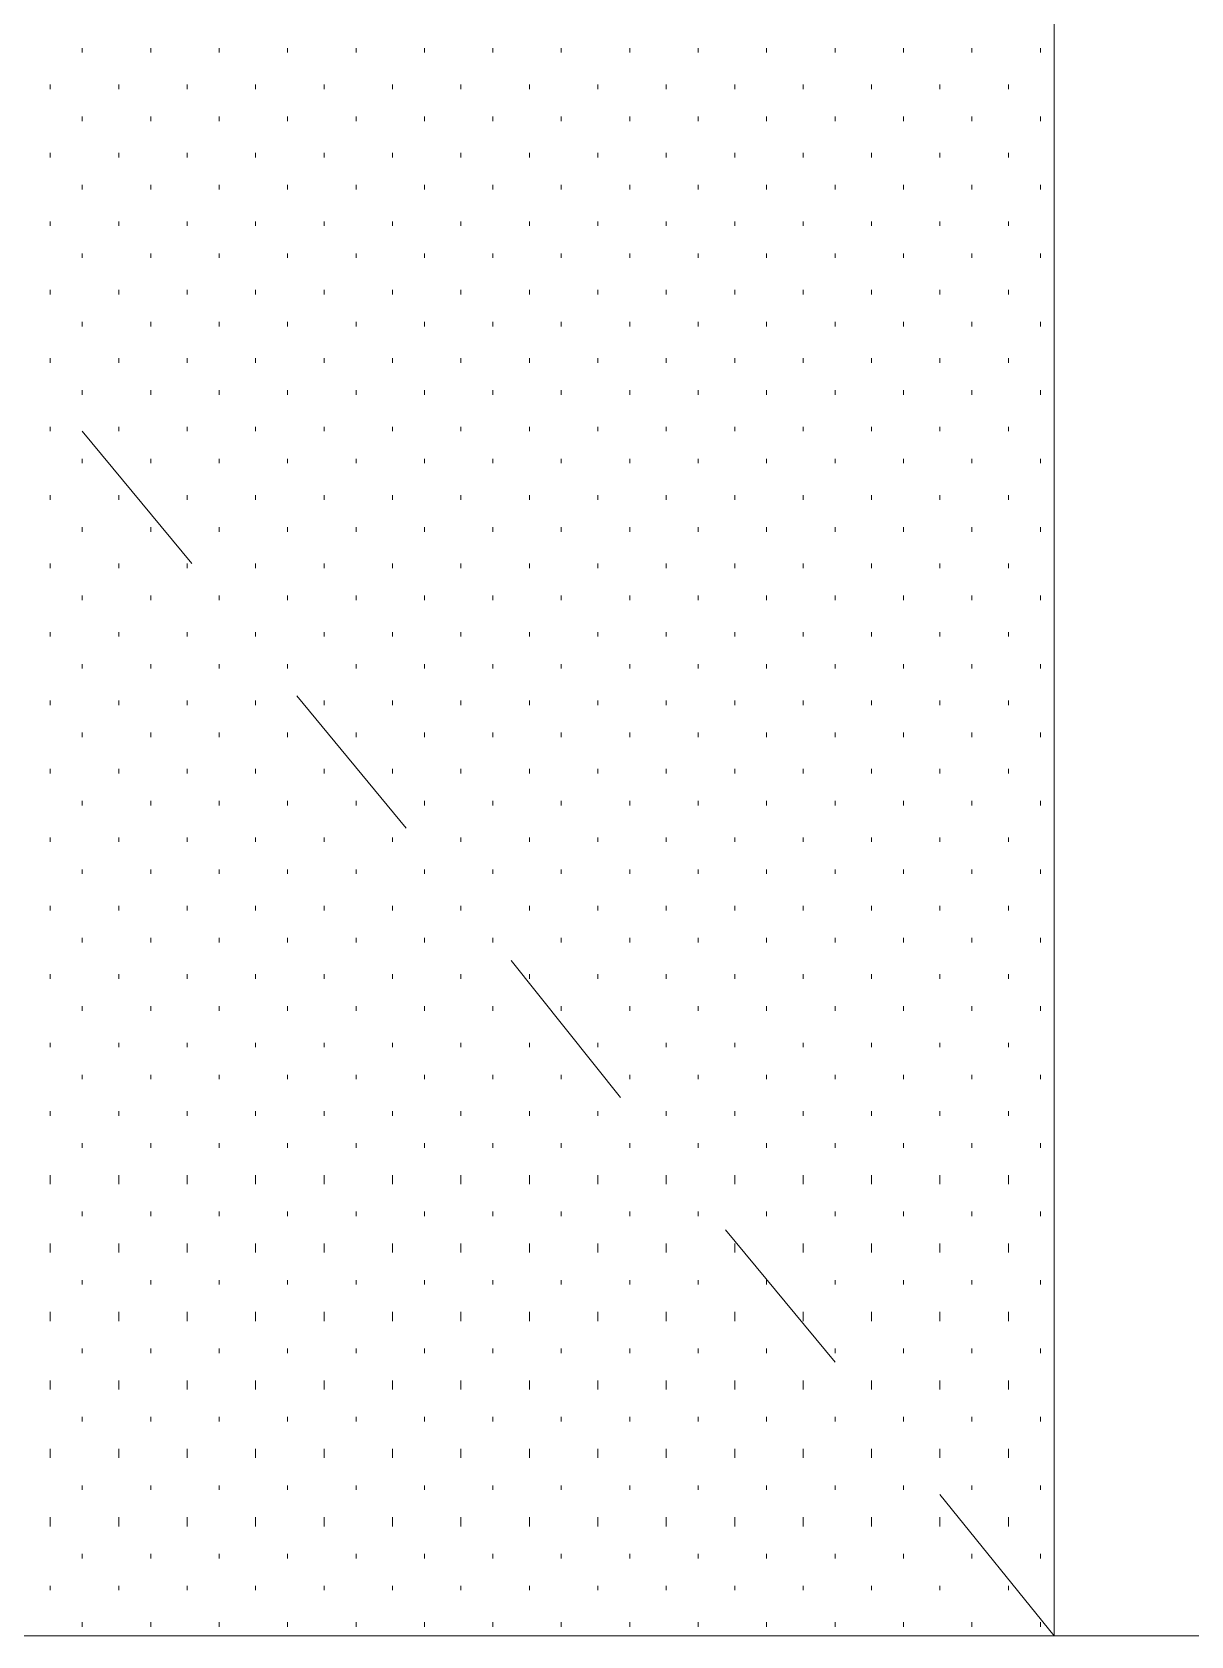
# Model space of a CAD drawing. Header units: inches. Extents: x -6061 to 13621, y -296 to 7483.
# Drawn here: x -5886.1 to -5865.76, y -184.56 to -156.41 of the extents above; entities that cross this region are included whole.
import ezdxf

# ---------------------------------------------------------------- set-up
doc = ezdxf.new("R2010")
doc.units = ezdxf.units.IN
doc.header["$MEASUREMENT"] = 0
doc.layers.get('0').update_dxf_attribs({"linetype": 'CONTINUOUS'})

msp = doc.modelspace()

# ---------------------------------------------------------------- linework, layer by layer
at = {"color": 7, "linetype": 'Continuous', "lineweight": 9, "true_color": 0x000007}
for p, q in [((-5868.16067, -92.53575), (-5868.16067, -184.55973)), ((-5868.16067, -95.01855), (-5868.16067, -184.55973)), ((-5883.29777, -165.73846), (-5885.21995, -163.41584)), ((-5879.53352, -170.38371), (-5881.45569, -168.06109)), ((-5875.76927, -175.10905), (-5877.69144, -172.70634)), ((-5872.00501, -179.7543), (-5873.92719, -177.43167)), ((-5868.16067, -184.55973), (-5870.16293, -182.07692)), ((-5904.1213, -184.55973), (-5868.16067, -184.55973)), ((-5868.16067, -184.55973), (-5904.1213, -184.55973)), ((-5865.59777, -184.55973), (-5868.16067, -184.55973)), ((-5868.16067, -184.55973), (-5865.59777, -184.55973))]:
    msp.add_line(p, q, dxfattribs=at)
at = {"color": 7, "linetype": 'Continuous', "lineweight": 9, "true_color": 0xffffff}
for p, q in [((-5885.21995, -156.76833), (-5885.21995, -156.68824)), ((-5884.01859, -156.76833), (-5884.01859, -156.68824)), ((-5882.81723, -156.76833), (-5882.81723, -156.68824)), ((-5881.61587, -156.76833), (-5881.61587, -156.68824)), ((-5880.41452, -156.76833), (-5880.41452, -156.68824)), ((-5879.21316, -156.76833), (-5879.21316, -156.68824)), ((-5878.0118, -156.76833), (-5878.0118, -156.68824)), ((-5876.81044, -156.76833), (-5876.81044, -156.68824)), ((-5875.60909, -156.76833), (-5875.60909, -156.68824)), ((-5874.40773, -156.76833), (-5874.40773, -156.68824)), ((-5873.20637, -156.76833), (-5873.20637, -156.68824)), ((-5872.00501, -156.76833), (-5872.00501, -156.68824)), ((-5870.80366, -156.76833), (-5870.80366, -156.68824)), ((-5869.6023, -156.76833), (-5869.6023, -156.68824)), ((-5868.40094, -156.76833), (-5868.40094, -156.68824)), ((-5885.78058, -157.40905), (-5885.78058, -157.32896)), ((-5884.57922, -157.40905), (-5884.57922, -157.32896)), ((-5883.37786, -157.40905), (-5883.37786, -157.32896)), ((-5882.17651, -157.40905), (-5882.17651, -157.32896)), ((-5880.97515, -157.40905), (-5880.97515, -157.32896)), ((-5879.77379, -157.40905), (-5879.77379, -157.32896)), ((-5878.57243, -157.40905), (-5878.57243, -157.32896)), ((-5877.37108, -157.40905), (-5877.37108, -157.32896)), ((-5876.16972, -157.40905), (-5876.16972, -157.32896)), ((-5874.96836, -157.40905), (-5874.96836, -157.32896)), ((-5873.767, -157.40905), (-5873.767, -157.32896)), ((-5872.56565, -157.40905), (-5872.56565, -157.32896)), ((-5871.36429, -157.40905), (-5871.36429, -157.32896)), ((-5870.16293, -157.40905), (-5870.16293, -157.32896)), ((-5868.96157, -157.40905), (-5868.96157, -157.32896)), ((-5885.21995, -157.96968), (-5885.21995, -157.88959)), ((-5884.01859, -157.96968), (-5884.01859, -157.88959)), ((-5882.81723, -157.96968), (-5882.81723, -157.88959)), ((-5881.61587, -157.96968), (-5881.61587, -157.88959)), ((-5880.41452, -157.96968), (-5880.41452, -157.88959)), ((-5879.21316, -157.96968), (-5879.21316, -157.88959)), ((-5878.0118, -157.96968), (-5878.0118, -157.88959)), ((-5876.81044, -157.96968), (-5876.81044, -157.88959)), ((-5875.60909, -157.96968), (-5875.60909, -157.88959)), ((-5874.40773, -157.96968), (-5874.40773, -157.88959)), ((-5873.20637, -157.96968), (-5873.20637, -157.88959)), ((-5872.00501, -157.96968), (-5872.00501, -157.88959)), ((-5870.80366, -157.96968), (-5870.80366, -157.88959)), ((-5869.6023, -157.96968), (-5869.6023, -157.88959)), ((-5868.40094, -157.96968), (-5868.40094, -157.88959)), ((-5885.78058, -158.61041), (-5885.78058, -158.53032)), ((-5884.57922, -158.61041), (-5884.57922, -158.53032)), ((-5883.37786, -158.61041), (-5883.37786, -158.53032)), ((-5882.17651, -158.61041), (-5882.17651, -158.53032)), ((-5880.97515, -158.61041), (-5880.97515, -158.53032)), ((-5879.77379, -158.61041), (-5879.77379, -158.53032)), ((-5878.57243, -158.61041), (-5878.57243, -158.53032)), ((-5877.37108, -158.61041), (-5877.37108, -158.53032)), ((-5876.16972, -158.61041), (-5876.16972, -158.53032)), ((-5874.96836, -158.61041), (-5874.96836, -158.53032)), ((-5873.767, -158.61041), (-5873.767, -158.53032)), ((-5872.56565, -158.61041), (-5872.56565, -158.53032)), ((-5871.36429, -158.61041), (-5871.36429, -158.53032)), ((-5870.16293, -158.61041), (-5870.16293, -158.53032)), ((-5868.96157, -158.61041), (-5868.96157, -158.53032)), ((-5885.21995, -159.17104), (-5885.21995, -159.09095)), ((-5884.01859, -159.17104), (-5884.01859, -159.09095)), ((-5882.81723, -159.17104), (-5882.81723, -159.09095)), ((-5881.61587, -159.17104), (-5881.61587, -159.09095)), ((-5880.41452, -159.17104), (-5880.41452, -159.09095)), ((-5879.21316, -159.17104), (-5879.21316, -159.09095)), ((-5878.0118, -159.17104), (-5878.0118, -159.09095)), ((-5876.81044, -159.17104), (-5876.81044, -159.09095)), ((-5875.60909, -159.17104), (-5875.60909, -159.09095)), ((-5874.40773, -159.17104), (-5874.40773, -159.09095)), ((-5873.20637, -159.17104), (-5873.20637, -159.09095)), ((-5872.00501, -159.17104), (-5872.00501, -159.09095)), ((-5870.80366, -159.17104), (-5870.80366, -159.09095)), ((-5869.6023, -159.17104), (-5869.6023, -159.09095)), ((-5868.40094, -159.17104), (-5868.40094, -159.09095)), ((-5885.78058, -159.81176), (-5885.78058, -159.73167)), ((-5884.57922, -159.81176), (-5884.57922, -159.73167)), ((-5883.37786, -159.81176), (-5883.37786, -159.73167)), ((-5882.17651, -159.81176), (-5882.17651, -159.73167)), ((-5880.97515, -159.81176), (-5880.97515, -159.73167)), ((-5879.77379, -159.81176), (-5879.77379, -159.73167)), ((-5878.57243, -159.81176), (-5878.57243, -159.73167)), ((-5877.37108, -159.81176), (-5877.37108, -159.73167)), ((-5876.16972, -159.81176), (-5876.16972, -159.73167)), ((-5874.96836, -159.81176), (-5874.96836, -159.73167)), ((-5873.767, -159.81176), (-5873.767, -159.73167)), ((-5872.56565, -159.81176), (-5872.56565, -159.73167)), ((-5871.36429, -159.81176), (-5871.36429, -159.73167)), ((-5870.16293, -159.81176), (-5870.16293, -159.73167)), ((-5868.96157, -159.81176), (-5868.96157, -159.73167)), ((-5885.21995, -160.3724), (-5885.21995, -160.29231)), ((-5884.01859, -160.3724), (-5884.01859, -160.29231)), ((-5882.81723, -160.3724), (-5882.81723, -160.29231)), ((-5881.61587, -160.3724), (-5881.61587, -160.29231)), ((-5880.41452, -160.3724), (-5880.41452, -160.29231)), ((-5879.21316, -160.3724), (-5879.21316, -160.29231)), ((-5878.0118, -160.3724), (-5878.0118, -160.29231)), ((-5876.81044, -160.3724), (-5876.81044, -160.29231)), ((-5875.60909, -160.3724), (-5875.60909, -160.29231)), ((-5874.40773, -160.3724), (-5874.40773, -160.29231)), ((-5873.20637, -160.3724), (-5873.20637, -160.29231)), ((-5872.00501, -160.3724), (-5872.00501, -160.29231)), ((-5870.80366, -160.3724), (-5870.80366, -160.29231)), ((-5869.6023, -160.3724), (-5869.6023, -160.29231)), ((-5868.40094, -160.3724), (-5868.40094, -160.29231)), ((-5885.78058, -161.01312), (-5885.78058, -160.93303)), ((-5884.57922, -161.01312), (-5884.57922, -160.93303)), ((-5883.37786, -161.01312), (-5883.37786, -160.93303)), ((-5882.17651, -161.01312), (-5882.17651, -160.93303)), ((-5880.97515, -161.01312), (-5880.97515, -160.93303)), ((-5879.77379, -161.01312), (-5879.77379, -160.93303)), ((-5878.57243, -161.01312), (-5878.57243, -160.93303)), ((-5877.37108, -161.01312), (-5877.37108, -160.93303)), ((-5876.16972, -161.01312), (-5876.16972, -160.93303)), ((-5874.96836, -161.01312), (-5874.96836, -160.93303)), ((-5873.767, -161.01312), (-5873.767, -160.93303)), ((-5872.56565, -161.01312), (-5872.56565, -160.93303)), ((-5871.36429, -161.01312), (-5871.36429, -160.93303)), ((-5870.16293, -161.01312), (-5870.16293, -160.93303)), ((-5868.96157, -161.01312), (-5868.96157, -160.93303)), ((-5885.21995, -161.57376), (-5885.21995, -161.49367)), ((-5884.01859, -161.57376), (-5884.01859, -161.49367)), ((-5882.81723, -161.57376), (-5882.81723, -161.49367)), ((-5881.61587, -161.57376), (-5881.61587, -161.49367)), ((-5880.41452, -161.57376), (-5880.41452, -161.49367)), ((-5879.21316, -161.57376), (-5879.21316, -161.49367)), ((-5878.0118, -161.57376), (-5878.0118, -161.49367)), ((-5876.81044, -161.57376), (-5876.81044, -161.49367)), ((-5875.60909, -161.57376), (-5875.60909, -161.49367)), ((-5874.40773, -161.57376), (-5874.40773, -161.49367)), ((-5873.20637, -161.57376), (-5873.20637, -161.49367)), ((-5872.00501, -161.57376), (-5872.00501, -161.49367)), ((-5870.80366, -161.57376), (-5870.80366, -161.49367)), ((-5869.6023, -161.57376), (-5869.6023, -161.49367)), ((-5868.40094, -161.57376), (-5868.40094, -161.49367)), ((-5885.78058, -162.21448), (-5885.78058, -162.13439)), ((-5884.57922, -162.21448), (-5884.57922, -162.13439)), ((-5883.37786, -162.21448), (-5883.37786, -162.13439)), ((-5882.17651, -162.21448), (-5882.17651, -162.13439)), ((-5880.97515, -162.21448), (-5880.97515, -162.13439)), ((-5879.77379, -162.21448), (-5879.77379, -162.13439)), ((-5878.57243, -162.21448), (-5878.57243, -162.13439)), ((-5877.37108, -162.21448), (-5877.37108, -162.13439)), ((-5876.16972, -162.21448), (-5876.16972, -162.13439)), ((-5874.96836, -162.21448), (-5874.96836, -162.13439)), ((-5873.767, -162.21448), (-5873.767, -162.13439)), ((-5872.56565, -162.21448), (-5872.56565, -162.13439)), ((-5871.36429, -162.21448), (-5871.36429, -162.13439)), ((-5870.16293, -162.21448), (-5870.16293, -162.13439)), ((-5868.96157, -162.21448), (-5868.96157, -162.13439)), ((-5885.21995, -162.77511), (-5885.21995, -162.69502)), ((-5884.01859, -162.77511), (-5884.01859, -162.69502)), ((-5882.81723, -162.77511), (-5882.81723, -162.69502)), ((-5881.61587, -162.77511), (-5881.61587, -162.69502)), ((-5880.41452, -162.77511), (-5880.41452, -162.69502)), ((-5879.21316, -162.77511), (-5879.21316, -162.69502)), ((-5878.0118, -162.77511), (-5878.0118, -162.69502)), ((-5876.81044, -162.77511), (-5876.81044, -162.69502)), ((-5875.60909, -162.77511), (-5875.60909, -162.69502)), ((-5874.40773, -162.77511), (-5874.40773, -162.69502)), ((-5873.20637, -162.77511), (-5873.20637, -162.69502)), ((-5872.00501, -162.77511), (-5872.00501, -162.69502)), ((-5870.80366, -162.77511), (-5870.80366, -162.69502)), ((-5869.6023, -162.77511), (-5869.6023, -162.69502)), ((-5868.40094, -162.77511), (-5868.40094, -162.69502)), ((-5885.78058, -163.41584), (-5885.78058, -163.33575)), ((-5884.57922, -163.41584), (-5884.57922, -163.33575)), ((-5883.37786, -163.41584), (-5883.37786, -163.33575)), ((-5882.17651, -163.41584), (-5882.17651, -163.33575)), ((-5880.97515, -163.41584), (-5880.97515, -163.33575)), ((-5879.77379, -163.41584), (-5879.77379, -163.33575)), ((-5878.57243, -163.41584), (-5878.57243, -163.33575)), ((-5877.37108, -163.41584), (-5877.37108, -163.33575)), ((-5876.16972, -163.41584), (-5876.16972, -163.33575)), ((-5874.96836, -163.41584), (-5874.96836, -163.33575)), ((-5873.767, -163.41584), (-5873.767, -163.33575)), ((-5872.56565, -163.41584), (-5872.56565, -163.33575)), ((-5871.36429, -163.41584), (-5871.36429, -163.33575)), ((-5870.16293, -163.41584), (-5870.16293, -163.33575)), ((-5868.96157, -163.41584), (-5868.96157, -163.33575)), ((-5885.21995, -163.97647), (-5885.21995, -163.89638)), ((-5884.01859, -163.97647), (-5884.01859, -163.89638)), ((-5882.81723, -163.97647), (-5882.81723, -163.89638)), ((-5881.61587, -163.97647), (-5881.61587, -163.89638)), ((-5880.41452, -163.97647), (-5880.41452, -163.89638)), ((-5879.21316, -163.97647), (-5879.21316, -163.89638)), ((-5878.0118, -163.97647), (-5878.0118, -163.89638)), ((-5876.81044, -163.97647), (-5876.81044, -163.89638)), ((-5875.60909, -163.97647), (-5875.60909, -163.89638)), ((-5874.40773, -163.97647), (-5874.40773, -163.89638)), ((-5873.20637, -163.97647), (-5873.20637, -163.89638)), ((-5872.00501, -163.97647), (-5872.00501, -163.89638)), ((-5870.80366, -163.97647), (-5870.80366, -163.89638)), ((-5869.6023, -163.97647), (-5869.6023, -163.89638)), ((-5868.40094, -163.97647), (-5868.40094, -163.89638)), ((-5885.78058, -164.61719), (-5885.78058, -164.5371)), ((-5884.57922, -164.61719), (-5884.57922, -164.5371)), ((-5883.37786, -164.61719), (-5883.37786, -164.5371)), ((-5882.17651, -164.61719), (-5882.17651, -164.5371)), ((-5880.97515, -164.61719), (-5880.97515, -164.5371)), ((-5879.77379, -164.61719), (-5879.77379, -164.5371)), ((-5878.57243, -164.61719), (-5878.57243, -164.5371)), ((-5877.37108, -164.61719), (-5877.37108, -164.5371)), ((-5876.16972, -164.61719), (-5876.16972, -164.5371)), ((-5874.96836, -164.61719), (-5874.96836, -164.5371)), ((-5873.767, -164.61719), (-5873.767, -164.5371)), ((-5872.56565, -164.61719), (-5872.56565, -164.5371)), ((-5871.36429, -164.61719), (-5871.36429, -164.5371)), ((-5870.16293, -164.61719), (-5870.16293, -164.5371)), ((-5868.96157, -164.61719), (-5868.96157, -164.5371)), ((-5885.21995, -165.17783), (-5885.21995, -165.09774)), ((-5884.01859, -165.17783), (-5884.01859, -165.09774)), ((-5882.81723, -165.17783), (-5882.81723, -165.09774)), ((-5881.61587, -165.17783), (-5881.61587, -165.09774)), ((-5880.41452, -165.17783), (-5880.41452, -165.09774)), ((-5879.21316, -165.17783), (-5879.21316, -165.09774)), ((-5878.0118, -165.17783), (-5878.0118, -165.09774)), ((-5876.81044, -165.17783), (-5876.81044, -165.09774)), ((-5875.60909, -165.17783), (-5875.60909, -165.09774)), ((-5874.40773, -165.17783), (-5874.40773, -165.09774)), ((-5873.20637, -165.17783), (-5873.20637, -165.09774)), ((-5872.00501, -165.17783), (-5872.00501, -165.09774)), ((-5870.80366, -165.17783), (-5870.80366, -165.09774)), ((-5869.6023, -165.17783), (-5869.6023, -165.09774)), ((-5868.40094, -165.17783), (-5868.40094, -165.09774)), ((-5885.78058, -165.81855), (-5885.78058, -165.73846)), ((-5884.57922, -165.81855), (-5884.57922, -165.73846)), ((-5883.37786, -165.81855), (-5883.37786, -165.73846)), ((-5882.17651, -165.81855), (-5882.17651, -165.73846)), ((-5880.97515, -165.81855), (-5880.97515, -165.73846)), ((-5879.77379, -165.81855), (-5879.77379, -165.73846)), ((-5878.57243, -165.81855), (-5878.57243, -165.73846)), ((-5877.37108, -165.81855), (-5877.37108, -165.73846)), ((-5876.16972, -165.81855), (-5876.16972, -165.73846)), ((-5874.96836, -165.81855), (-5874.96836, -165.73846)), ((-5873.767, -165.81855), (-5873.767, -165.73846)), ((-5872.56565, -165.81855), (-5872.56565, -165.73846)), ((-5871.36429, -165.81855), (-5871.36429, -165.73846)), ((-5870.16293, -165.81855), (-5870.16293, -165.73846)), ((-5868.96157, -165.81855), (-5868.96157, -165.73846)), ((-5885.21995, -166.37919), (-5885.21995, -166.2991)), ((-5884.01859, -166.37919), (-5884.01859, -166.2991)), ((-5882.81723, -166.37919), (-5882.81723, -166.2991)), ((-5881.61587, -166.37919), (-5881.61587, -166.2991)), ((-5880.41452, -166.37919), (-5880.41452, -166.2991)), ((-5879.21316, -166.37919), (-5879.21316, -166.2991)), ((-5878.0118, -166.37919), (-5878.0118, -166.2991)), ((-5876.81044, -166.37919), (-5876.81044, -166.2991)), ((-5875.60909, -166.37919), (-5875.60909, -166.2991)), ((-5874.40773, -166.37919), (-5874.40773, -166.2991)), ((-5873.20637, -166.37919), (-5873.20637, -166.2991)), ((-5872.00501, -166.37919), (-5872.00501, -166.2991)), ((-5870.80366, -166.37919), (-5870.80366, -166.2991)), ((-5869.6023, -166.37919), (-5869.6023, -166.2991)), ((-5868.40094, -166.37919), (-5868.40094, -166.2991)), ((-5885.78058, -167.01991), (-5885.78058, -166.93982)), ((-5884.57922, -167.01991), (-5884.57922, -166.93982)), ((-5883.37786, -167.01991), (-5883.37786, -166.93982)), ((-5882.17651, -167.01991), (-5882.17651, -166.93982)), ((-5880.97515, -167.01991), (-5880.97515, -166.93982)), ((-5879.77379, -167.01991), (-5879.77379, -166.93982)), ((-5878.57243, -167.01991), (-5878.57243, -166.93982)), ((-5877.37108, -167.01991), (-5877.37108, -166.93982)), ((-5876.16972, -167.01991), (-5876.16972, -166.93982)), ((-5874.96836, -167.01991), (-5874.96836, -166.93982)), ((-5873.767, -167.01991), (-5873.767, -166.93982)), ((-5872.56565, -167.01991), (-5872.56565, -166.93982)), ((-5871.36429, -167.01991), (-5871.36429, -166.93982)), ((-5870.16293, -167.01991), (-5870.16293, -166.93982)), ((-5868.96157, -167.01991), (-5868.96157, -166.93982)), ((-5885.21995, -167.58054), (-5885.21995, -167.50045)), ((-5884.01859, -167.58054), (-5884.01859, -167.50045)), ((-5882.81723, -167.58054), (-5882.81723, -167.50045)), ((-5881.61587, -167.58054), (-5881.61587, -167.50045)), ((-5880.41452, -167.58054), (-5880.41452, -167.50045)), ((-5879.21316, -167.58054), (-5879.21316, -167.50045)), ((-5878.0118, -167.58054), (-5878.0118, -167.50045)), ((-5876.81044, -167.58054), (-5876.81044, -167.50045)), ((-5875.60909, -167.58054), (-5875.60909, -167.50045)), ((-5874.40773, -167.58054), (-5874.40773, -167.50045)), ((-5873.20637, -167.58054), (-5873.20637, -167.50045)), ((-5872.00501, -167.58054), (-5872.00501, -167.50045)), ((-5870.80366, -167.58054), (-5870.80366, -167.50045)), ((-5869.6023, -167.58054), (-5869.6023, -167.50045)), ((-5868.40094, -167.58054), (-5868.40094, -167.50045)), ((-5885.78058, -168.22127), (-5885.78058, -168.14118)), ((-5884.57922, -168.22127), (-5884.57922, -168.14118)), ((-5883.37786, -168.22127), (-5883.37786, -168.14118)), ((-5882.17651, -168.22127), (-5882.17651, -168.14118)), ((-5880.97515, -168.22127), (-5880.97515, -168.14118)), ((-5879.77379, -168.22127), (-5879.77379, -168.14118)), ((-5878.57243, -168.22127), (-5878.57243, -168.14118)), ((-5877.37108, -168.22127), (-5877.37108, -168.14118)), ((-5876.16972, -168.22127), (-5876.16972, -168.14118)), ((-5874.96836, -168.22127), (-5874.96836, -168.14118)), ((-5873.767, -168.22127), (-5873.767, -168.14118)), ((-5872.56565, -168.22127), (-5872.56565, -168.14118)), ((-5871.36429, -168.22127), (-5871.36429, -168.14118)), ((-5870.16293, -168.22127), (-5870.16293, -168.14118)), ((-5868.96157, -168.22127), (-5868.96157, -168.14118)), ((-5885.21995, -168.7819), (-5885.21995, -168.70181)), ((-5884.01859, -168.7819), (-5884.01859, -168.70181)), ((-5882.81723, -168.7819), (-5882.81723, -168.70181)), ((-5881.61587, -168.7819), (-5881.61587, -168.70181)), ((-5880.41452, -168.7819), (-5880.41452, -168.70181)), ((-5879.21316, -168.7819), (-5879.21316, -168.70181)), ((-5878.0118, -168.7819), (-5878.0118, -168.70181)), ((-5876.81044, -168.7819), (-5876.81044, -168.70181)), ((-5875.60909, -168.7819), (-5875.60909, -168.70181)), ((-5874.40773, -168.7819), (-5874.40773, -168.70181)), ((-5873.20637, -168.7819), (-5873.20637, -168.70181)), ((-5872.00501, -168.7819), (-5872.00501, -168.70181)), ((-5870.80366, -168.7819), (-5870.80366, -168.70181)), ((-5869.6023, -168.7819), (-5869.6023, -168.70181)), ((-5868.40094, -168.7819), (-5868.40094, -168.70181)), ((-5885.78058, -169.42262), (-5885.78058, -169.34253)), ((-5884.57922, -169.42262), (-5884.57922, -169.34253)), ((-5883.37786, -169.42262), (-5883.37786, -169.34253)), ((-5882.17651, -169.42262), (-5882.17651, -169.34253)), ((-5880.97515, -169.42262), (-5880.97515, -169.34253)), ((-5879.77379, -169.42262), (-5879.77379, -169.34253)), ((-5878.57243, -169.42262), (-5878.57243, -169.34253)), ((-5877.37108, -169.42262), (-5877.37108, -169.34253)), ((-5876.16972, -169.42262), (-5876.16972, -169.34253)), ((-5874.96836, -169.42262), (-5874.96836, -169.34253)), ((-5873.767, -169.42262), (-5873.767, -169.34253)), ((-5872.56565, -169.42262), (-5872.56565, -169.34253)), ((-5871.36429, -169.42262), (-5871.36429, -169.34253)), ((-5870.16293, -169.42262), (-5870.16293, -169.34253)), ((-5868.96157, -169.42262), (-5868.96157, -169.34253)), ((-5885.21995, -169.98326), (-5885.21995, -169.90317)), ((-5884.01859, -169.98326), (-5884.01859, -169.90317)), ((-5882.81723, -169.98326), (-5882.81723, -169.90317)), ((-5881.61587, -169.98326), (-5881.61587, -169.90317)), ((-5880.41452, -169.98326), (-5880.41452, -169.90317)), ((-5879.21316, -169.98326), (-5879.21316, -169.90317)), ((-5878.0118, -169.98326), (-5878.0118, -169.90317)), ((-5876.81044, -169.98326), (-5876.81044, -169.90317)), ((-5875.60909, -169.98326), (-5875.60909, -169.90317)), ((-5874.40773, -169.98326), (-5874.40773, -169.90317)), ((-5873.20637, -169.98326), (-5873.20637, -169.90317)), ((-5872.00501, -169.98326), (-5872.00501, -169.90317)), ((-5870.80366, -169.98326), (-5870.80366, -169.90317)), ((-5869.6023, -169.98326), (-5869.6023, -169.90317)), ((-5868.40094, -169.98326), (-5868.40094, -169.90317)), ((-5885.78058, -170.62398), (-5885.78058, -170.54389)), ((-5884.57922, -170.62398), (-5884.57922, -170.54389)), ((-5883.37786, -170.62398), (-5883.37786, -170.54389)), ((-5882.17651, -170.62398), (-5882.17651, -170.54389)), ((-5880.97515, -170.62398), (-5880.97515, -170.54389)), ((-5879.77379, -170.62398), (-5879.77379, -170.54389)), ((-5878.57243, -170.62398), (-5878.57243, -170.54389)), ((-5877.37108, -170.62398), (-5877.37108, -170.54389)), ((-5876.16972, -170.62398), (-5876.16972, -170.54389)), ((-5874.96836, -170.62398), (-5874.96836, -170.54389)), ((-5873.767, -170.62398), (-5873.767, -170.54389)), ((-5872.56565, -170.62398), (-5872.56565, -170.54389)), ((-5871.36429, -170.62398), (-5871.36429, -170.54389)), ((-5870.16293, -170.62398), (-5870.16293, -170.54389)), ((-5868.96157, -170.62398), (-5868.96157, -170.54389)), ((-5885.21995, -171.18462), (-5885.21995, -171.10453)), ((-5884.01859, -171.18462), (-5884.01859, -171.10453)), ((-5882.81723, -171.18462), (-5882.81723, -171.10453)), ((-5881.61587, -171.18462), (-5881.61587, -171.10453)), ((-5880.41452, -171.18462), (-5880.41452, -171.10453)), ((-5879.21316, -171.18462), (-5879.21316, -171.10453)), ((-5878.0118, -171.18462), (-5878.0118, -171.10453)), ((-5876.81044, -171.18462), (-5876.81044, -171.10453)), ((-5875.60909, -171.18462), (-5875.60909, -171.10453)), ((-5874.40773, -171.18462), (-5874.40773, -171.10453)), ((-5873.20637, -171.18462), (-5873.20637, -171.10453)), ((-5872.00501, -171.18462), (-5872.00501, -171.10453)), ((-5870.80366, -171.18462), (-5870.80366, -171.10453)), ((-5869.6023, -171.18462), (-5869.6023, -171.10453)), ((-5868.40094, -171.18462), (-5868.40094, -171.10453)), ((-5885.78058, -171.82534), (-5885.78058, -171.74525)), ((-5884.57922, -171.82534), (-5884.57922, -171.74525)), ((-5883.37786, -171.82534), (-5883.37786, -171.74525)), ((-5882.17651, -171.82534), (-5882.17651, -171.74525)), ((-5880.97515, -171.82534), (-5880.97515, -171.74525)), ((-5879.77379, -171.82534), (-5879.77379, -171.74525)), ((-5878.57243, -171.82534), (-5878.57243, -171.74525)), ((-5877.37108, -171.82534), (-5877.37108, -171.74525)), ((-5876.16972, -171.82534), (-5876.16972, -171.74525)), ((-5874.96836, -171.82534), (-5874.96836, -171.74525)), ((-5873.767, -171.82534), (-5873.767, -171.74525)), ((-5872.56565, -171.82534), (-5872.56565, -171.74525)), ((-5871.36429, -171.82534), (-5871.36429, -171.74525)), ((-5870.16293, -171.82534), (-5870.16293, -171.74525)), ((-5868.96157, -171.82534), (-5868.96157, -171.74525)), ((-5885.21995, -172.38597), (-5885.21995, -172.30588)), ((-5884.01859, -172.38597), (-5884.01859, -172.30588)), ((-5882.81723, -172.38597), (-5882.81723, -172.30588)), ((-5881.61587, -172.38597), (-5881.61587, -172.30588)), ((-5880.41452, -172.38597), (-5880.41452, -172.30588)), ((-5879.21316, -172.38597), (-5879.21316, -172.30588)), ((-5878.0118, -172.38597), (-5878.0118, -172.30588)), ((-5876.81044, -172.38597), (-5876.81044, -172.30588)), ((-5875.60909, -172.38597), (-5875.60909, -172.30588)), ((-5874.40773, -172.38597), (-5874.40773, -172.30588)), ((-5873.20637, -172.38597), (-5873.20637, -172.30588)), ((-5872.00501, -172.38597), (-5872.00501, -172.30588)), ((-5870.80366, -172.38597), (-5870.80366, -172.30588)), ((-5869.6023, -172.38597), (-5869.6023, -172.30588)), ((-5868.40094, -172.38597), (-5868.40094, -172.30588)), ((-5885.78058, -173.0267), (-5885.78058, -172.94661)), ((-5884.57922, -173.0267), (-5884.57922, -172.94661)), ((-5883.37786, -173.0267), (-5883.37786, -172.94661)), ((-5882.17651, -173.0267), (-5882.17651, -172.94661)), ((-5880.97515, -173.0267), (-5880.97515, -172.94661)), ((-5879.77379, -173.0267), (-5879.77379, -172.94661)), ((-5878.57243, -173.0267), (-5878.57243, -172.94661)), ((-5877.37108, -173.0267), (-5877.37108, -172.94661)), ((-5876.16972, -173.0267), (-5876.16972, -172.94661)), ((-5874.96836, -173.0267), (-5874.96836, -172.94661)), ((-5873.767, -173.0267), (-5873.767, -172.94661)), ((-5872.56565, -173.0267), (-5872.56565, -172.94661)), ((-5871.36429, -173.0267), (-5871.36429, -172.94661)), ((-5870.16293, -173.0267), (-5870.16293, -172.94661)), ((-5868.96157, -173.0267), (-5868.96157, -172.94661)), ((-5885.21995, -173.58733), (-5885.21995, -173.50724)), ((-5884.01859, -173.58733), (-5884.01859, -173.50724)), ((-5882.81723, -173.58733), (-5882.81723, -173.50724)), ((-5881.61587, -173.58733), (-5881.61587, -173.50724)), ((-5880.41452, -173.58733), (-5880.41452, -173.50724)), ((-5879.21316, -173.58733), (-5879.21316, -173.50724)), ((-5878.0118, -173.58733), (-5878.0118, -173.50724)), ((-5876.81044, -173.58733), (-5876.81044, -173.50724)), ((-5875.60909, -173.58733), (-5875.60909, -173.50724)), ((-5874.40773, -173.58733), (-5874.40773, -173.50724)), ((-5873.20637, -173.58733), (-5873.20637, -173.50724)), ((-5872.00501, -173.58733), (-5872.00501, -173.50724)), ((-5870.80366, -173.58733), (-5870.80366, -173.50724)), ((-5869.6023, -173.58733), (-5869.6023, -173.50724)), ((-5868.40094, -173.58733), (-5868.40094, -173.50724)), ((-5885.78058, -174.22805), (-5885.78058, -174.14796)), ((-5884.57922, -174.22805), (-5884.57922, -174.14796)), ((-5883.37786, -174.22805), (-5883.37786, -174.14796)), ((-5882.17651, -174.22805), (-5882.17651, -174.14796)), ((-5880.97515, -174.22805), (-5880.97515, -174.14796)), ((-5879.77379, -174.22805), (-5879.77379, -174.14796)), ((-5878.57243, -174.22805), (-5878.57243, -174.14796)), ((-5877.37108, -174.22805), (-5877.37108, -174.14796)), ((-5876.16972, -174.22805), (-5876.16972, -174.14796)), ((-5874.96836, -174.22805), (-5874.96836, -174.14796)), ((-5873.767, -174.22805), (-5873.767, -174.14796)), ((-5872.56565, -174.22805), (-5872.56565, -174.14796)), ((-5871.36429, -174.22805), (-5871.36429, -174.14796)), ((-5870.16293, -174.22805), (-5870.16293, -174.14796)), ((-5868.96157, -174.22805), (-5868.96157, -174.14796)), ((-5885.21995, -174.78869), (-5885.21995, -174.7086)), ((-5884.01859, -174.78869), (-5884.01859, -174.7086)), ((-5882.81723, -174.78869), (-5882.81723, -174.7086)), ((-5881.61587, -174.78869), (-5881.61587, -174.7086)), ((-5880.41452, -174.78869), (-5880.41452, -174.7086)), ((-5879.21316, -174.78869), (-5879.21316, -174.7086)), ((-5878.0118, -174.78869), (-5878.0118, -174.7086)), ((-5876.81044, -174.78869), (-5876.81044, -174.7086)), ((-5875.60909, -174.78869), (-5875.60909, -174.7086)), ((-5874.40773, -174.78869), (-5874.40773, -174.7086)), ((-5873.20637, -174.78869), (-5873.20637, -174.7086)), ((-5872.00501, -174.78869), (-5872.00501, -174.7086)), ((-5870.80366, -174.78869), (-5870.80366, -174.7086)), ((-5869.6023, -174.78869), (-5869.6023, -174.7086)), ((-5868.40094, -174.78869), (-5868.40094, -174.7086)), ((-5885.78058, -175.42941), (-5885.78058, -175.34932)), ((-5884.57922, -175.42941), (-5884.57922, -175.34932)), ((-5883.37786, -175.42941), (-5883.37786, -175.34932)), ((-5882.17651, -175.42941), (-5882.17651, -175.34932)), ((-5880.97515, -175.42941), (-5880.97515, -175.34932)), ((-5879.77379, -175.42941), (-5879.77379, -175.34932)), ((-5878.57243, -175.42941), (-5878.57243, -175.34932)), ((-5877.37108, -175.42941), (-5877.37108, -175.34932)), ((-5876.16972, -175.42941), (-5876.16972, -175.34932)), ((-5874.96836, -175.42941), (-5874.96836, -175.34932)), ((-5873.767, -175.42941), (-5873.767, -175.34932)), ((-5872.56565, -175.42941), (-5872.56565, -175.34932)), ((-5871.36429, -175.42941), (-5871.36429, -175.34932)), ((-5870.16293, -175.42941), (-5870.16293, -175.34932)), ((-5868.96157, -175.42941), (-5868.96157, -175.34932)), ((-5885.21995, -175.99005), (-5885.21995, -175.90995)), ((-5884.01859, -175.99005), (-5884.01859, -175.90995)), ((-5882.81723, -175.99005), (-5882.81723, -175.90995)), ((-5881.61587, -175.99005), (-5881.61587, -175.90995)), ((-5880.41452, -175.99005), (-5880.41452, -175.90995)), ((-5879.21316, -175.99005), (-5879.21316, -175.90995)), ((-5878.0118, -175.99005), (-5878.0118, -175.90995)), ((-5876.81044, -175.99005), (-5876.81044, -175.90995)), ((-5875.60909, -175.99005), (-5875.60909, -175.90995)), ((-5874.40773, -175.99005), (-5874.40773, -175.90995)), ((-5873.20637, -175.99005), (-5873.20637, -175.90995)), ((-5872.00501, -175.99005), (-5872.00501, -175.90995)), ((-5870.80366, -175.99005), (-5870.80366, -175.90995)), ((-5869.6023, -175.99005), (-5869.6023, -175.90995)), ((-5868.40094, -175.99005), (-5868.40094, -175.90995)), ((-5885.78058, -176.63077), (-5885.78058, -176.47059)), ((-5884.57922, -176.63077), (-5884.57922, -176.47059)), ((-5883.37786, -176.63077), (-5883.37786, -176.47059)), ((-5882.17651, -176.63077), (-5882.17651, -176.47059)), ((-5880.97515, -176.63077), (-5880.97515, -176.47059)), ((-5879.77379, -176.63077), (-5879.77379, -176.47059)), ((-5878.57243, -176.63077), (-5878.57243, -176.47059)), ((-5877.37108, -176.63077), (-5877.37108, -176.47059)), ((-5876.16972, -176.63077), (-5876.16972, -176.47059)), ((-5874.96836, -176.63077), (-5874.96836, -176.47059)), ((-5873.767, -176.63077), (-5873.767, -176.47059)), ((-5872.56565, -176.63077), (-5872.56565, -176.47059)), ((-5871.36429, -176.63077), (-5871.36429, -176.47059)), ((-5870.16293, -176.63077), (-5870.16293, -176.47059)), ((-5868.96157, -176.63077), (-5868.96157, -176.47059)), ((-5885.21995, -177.1914), (-5885.21995, -177.11131)), ((-5884.01859, -177.1914), (-5884.01859, -177.11131)), ((-5882.81723, -177.1914), (-5882.81723, -177.11131)), ((-5881.61587, -177.1914), (-5881.61587, -177.11131)), ((-5880.41452, -177.1914), (-5880.41452, -177.11131)), ((-5879.21316, -177.1914), (-5879.21316, -177.11131)), ((-5878.0118, -177.1914), (-5878.0118, -177.11131)), ((-5876.81044, -177.1914), (-5876.81044, -177.11131)), ((-5875.60909, -177.1914), (-5875.60909, -177.11131)), ((-5874.40773, -177.1914), (-5874.40773, -177.11131)), ((-5873.20637, -177.1914), (-5873.20637, -177.11131)), ((-5872.00501, -177.1914), (-5872.00501, -177.11131)), ((-5870.80366, -177.1914), (-5870.80366, -177.11131)), ((-5869.6023, -177.1914), (-5869.6023, -177.11131)), ((-5868.40094, -177.1914), (-5868.40094, -177.11131)), ((-5885.78058, -177.83213), (-5885.78058, -177.67195)), ((-5884.57922, -177.83213), (-5884.57922, -177.67195)), ((-5883.37786, -177.83213), (-5883.37786, -177.67195)), ((-5882.17651, -177.83213), (-5882.17651, -177.67195)), ((-5880.97515, -177.83213), (-5880.97515, -177.67195)), ((-5879.77379, -177.83213), (-5879.77379, -177.67195)), ((-5878.57243, -177.83213), (-5878.57243, -177.67195)), ((-5877.37108, -177.83213), (-5877.37108, -177.67195)), ((-5876.16972, -177.83213), (-5876.16972, -177.67195)), ((-5874.96836, -177.83213), (-5874.96836, -177.67195)), ((-5873.767, -177.83213), (-5873.767, -177.67195)), ((-5872.56565, -177.83213), (-5872.56565, -177.67195)), ((-5871.36429, -177.83213), (-5871.36429, -177.67195)), ((-5870.16293, -177.83213), (-5870.16293, -177.67195)), ((-5868.96157, -177.83213), (-5868.96157, -177.67195)), ((-5885.21995, -178.39276), (-5885.21995, -178.31267)), ((-5884.01859, -178.39276), (-5884.01859, -178.31267)), ((-5882.81723, -178.39276), (-5882.81723, -178.31267)), ((-5881.61587, -178.39276), (-5881.61587, -178.31267)), ((-5880.41452, -178.39276), (-5880.41452, -178.31267)), ((-5879.21316, -178.39276), (-5879.21316, -178.31267)), ((-5878.0118, -178.39276), (-5878.0118, -178.31267)), ((-5876.81044, -178.39276), (-5876.81044, -178.31267)), ((-5875.60909, -178.39276), (-5875.60909, -178.31267)), ((-5874.40773, -178.39276), (-5874.40773, -178.31267)), ((-5873.20637, -178.39276), (-5873.20637, -178.31267)), ((-5872.00501, -178.39276), (-5872.00501, -178.31267)), ((-5870.80366, -178.39276), (-5870.80366, -178.31267)), ((-5869.6023, -178.39276), (-5869.6023, -178.31267)), ((-5868.40094, -178.39276), (-5868.40094, -178.31267)), ((-5885.78058, -179.03348), (-5885.78058, -178.8733)), ((-5884.57922, -179.03348), (-5884.57922, -178.8733)), ((-5883.37786, -179.03348), (-5883.37786, -178.8733)), ((-5882.17651, -179.03348), (-5882.17651, -178.8733)), ((-5880.97515, -179.03348), (-5880.97515, -178.8733)), ((-5879.77379, -179.03348), (-5879.77379, -178.8733)), ((-5878.57243, -179.03348), (-5878.57243, -178.8733)), ((-5877.37108, -179.03348), (-5877.37108, -178.8733)), ((-5876.16972, -179.03348), (-5876.16972, -178.8733)), ((-5874.96836, -179.03348), (-5874.96836, -178.8733)), ((-5873.767, -179.03348), (-5873.767, -178.8733)), ((-5872.56565, -179.03348), (-5872.56565, -178.8733)), ((-5871.36429, -179.03348), (-5871.36429, -178.8733)), ((-5870.16293, -179.03348), (-5870.16293, -178.8733)), ((-5868.96157, -179.03348), (-5868.96157, -178.8733)), ((-5885.21995, -179.59412), (-5885.21995, -179.51403)), ((-5884.01859, -179.59412), (-5884.01859, -179.51403)), ((-5882.81723, -179.59412), (-5882.81723, -179.51403)), ((-5881.61587, -179.59412), (-5881.61587, -179.51403)), ((-5880.41452, -179.59412), (-5880.41452, -179.51403)), ((-5879.21316, -179.59412), (-5879.21316, -179.51403)), ((-5878.0118, -179.59412), (-5878.0118, -179.51403)), ((-5876.81044, -179.59412), (-5876.81044, -179.51403)), ((-5875.60909, -179.59412), (-5875.60909, -179.51403)), ((-5874.40773, -179.59412), (-5874.40773, -179.51403)), ((-5873.20637, -179.59412), (-5873.20637, -179.51403)), ((-5872.00501, -179.59412), (-5872.00501, -179.51403)), ((-5870.80366, -179.59412), (-5870.80366, -179.51403)), ((-5869.6023, -179.59412), (-5869.6023, -179.51403)), ((-5868.40094, -179.59412), (-5868.40094, -179.51403)), ((-5885.78058, -180.23484), (-5885.78058, -180.07466)), ((-5884.57922, -180.23484), (-5884.57922, -180.07466)), ((-5883.37786, -180.23484), (-5883.37786, -180.07466)), ((-5882.17651, -180.23484), (-5882.17651, -180.07466)), ((-5880.97515, -180.23484), (-5880.97515, -180.07466)), ((-5879.77379, -180.23484), (-5879.77379, -180.07466)), ((-5878.57243, -180.23484), (-5878.57243, -180.07466)), ((-5877.37108, -180.23484), (-5877.37108, -180.07466)), ((-5876.16972, -180.23484), (-5876.16972, -180.07466)), ((-5874.96836, -180.23484), (-5874.96836, -180.07466)), ((-5873.767, -180.23484), (-5873.767, -180.07466)), ((-5872.56565, -180.23484), (-5872.56565, -180.07466)), ((-5871.36429, -180.23484), (-5871.36429, -180.07466)), ((-5870.16293, -180.23484), (-5870.16293, -180.07466)), ((-5868.96157, -180.23484), (-5868.96157, -180.07466)), ((-5885.21995, -180.79548), (-5885.21995, -180.71538)), ((-5884.01859, -180.79548), (-5884.01859, -180.71538)), ((-5882.81723, -180.79548), (-5882.81723, -180.71538)), ((-5881.61587, -180.79548), (-5881.61587, -180.71538)), ((-5880.41452, -180.79548), (-5880.41452, -180.71538)), ((-5879.21316, -180.79548), (-5879.21316, -180.71538)), ((-5878.0118, -180.79548), (-5878.0118, -180.71538)), ((-5876.81044, -180.79548), (-5876.81044, -180.71538)), ((-5875.60909, -180.79548), (-5875.60909, -180.71538)), ((-5874.40773, -180.79548), (-5874.40773, -180.71538)), ((-5873.20637, -180.79548), (-5873.20637, -180.71538)), ((-5872.00501, -180.79548), (-5872.00501, -180.71538)), ((-5870.80366, -180.79548), (-5870.80366, -180.71538)), ((-5869.6023, -180.79548), (-5869.6023, -180.71538)), ((-5868.40094, -180.79548), (-5868.40094, -180.71538)), ((-5885.78058, -181.4362), (-5885.78058, -181.27602)), ((-5884.57922, -181.4362), (-5884.57922, -181.27602)), ((-5883.37786, -181.4362), (-5883.37786, -181.27602)), ((-5882.17651, -181.4362), (-5882.17651, -181.27602)), ((-5880.97515, -181.4362), (-5880.97515, -181.27602)), ((-5879.77379, -181.4362), (-5879.77379, -181.27602)), ((-5878.57243, -181.4362), (-5878.57243, -181.27602)), ((-5877.37108, -181.4362), (-5877.37108, -181.27602)), ((-5876.16972, -181.4362), (-5876.16972, -181.27602)), ((-5874.96836, -181.4362), (-5874.96836, -181.27602)), ((-5873.767, -181.4362), (-5873.767, -181.27602)), ((-5872.56565, -181.4362), (-5872.56565, -181.27602)), ((-5871.36429, -181.4362), (-5871.36429, -181.27602)), ((-5870.16293, -181.4362), (-5870.16293, -181.27602)), ((-5868.96157, -181.4362), (-5868.96157, -181.27602)), ((-5885.21995, -181.99683), (-5885.21995, -181.91674)), ((-5884.01859, -181.99683), (-5884.01859, -181.91674)), ((-5882.81723, -181.99683), (-5882.81723, -181.91674)), ((-5881.61587, -181.99683), (-5881.61587, -181.91674)), ((-5880.41452, -181.99683), (-5880.41452, -181.91674)), ((-5879.21316, -181.99683), (-5879.21316, -181.91674)), ((-5878.0118, -181.99683), (-5878.0118, -181.91674)), ((-5876.81044, -181.99683), (-5876.81044, -181.91674)), ((-5875.60909, -181.99683), (-5875.60909, -181.91674)), ((-5874.40773, -181.99683), (-5874.40773, -181.91674)), ((-5873.20637, -181.99683), (-5873.20637, -181.91674)), ((-5872.00501, -181.99683), (-5872.00501, -181.91674)), ((-5870.80366, -181.99683), (-5870.80366, -181.91674)), ((-5869.6023, -181.99683), (-5869.6023, -181.91674)), ((-5868.40094, -181.99683), (-5868.40094, -181.91674)), ((-5885.78058, -182.63756), (-5885.78058, -182.47738)), ((-5884.57922, -182.63756), (-5884.57922, -182.47738)), ((-5883.37786, -182.63756), (-5883.37786, -182.47738)), ((-5882.17651, -182.63756), (-5882.17651, -182.47738)), ((-5880.97515, -182.63756), (-5880.97515, -182.47738)), ((-5879.77379, -182.63756), (-5879.77379, -182.47738)), ((-5878.57243, -182.63756), (-5878.57243, -182.47738)), ((-5877.37108, -182.63756), (-5877.37108, -182.47738)), ((-5876.16972, -182.63756), (-5876.16972, -182.47738)), ((-5874.96836, -182.63756), (-5874.96836, -182.47738)), ((-5873.767, -182.63756), (-5873.767, -182.47738)), ((-5872.56565, -182.63756), (-5872.56565, -182.47738)), ((-5871.36429, -182.63756), (-5871.36429, -182.47738)), ((-5870.16293, -182.63756), (-5870.16293, -182.47738)), ((-5868.96157, -182.63756), (-5868.96157, -182.47738)), ((-5885.21995, -183.19819), (-5885.21995, -183.1181)), ((-5884.01859, -183.19819), (-5884.01859, -183.1181)), ((-5882.81723, -183.19819), (-5882.81723, -183.1181)), ((-5881.61587, -183.19819), (-5881.61587, -183.1181)), ((-5880.41452, -183.19819), (-5880.41452, -183.1181)), ((-5879.21316, -183.19819), (-5879.21316, -183.1181)), ((-5878.0118, -183.19819), (-5878.0118, -183.1181)), ((-5876.81044, -183.19819), (-5876.81044, -183.1181)), ((-5875.60909, -183.19819), (-5875.60909, -183.1181)), ((-5874.40773, -183.19819), (-5874.40773, -183.1181)), ((-5873.20637, -183.19819), (-5873.20637, -183.1181)), ((-5872.00501, -183.19819), (-5872.00501, -183.1181)), ((-5870.80366, -183.19819), (-5870.80366, -183.1181)), ((-5869.6023, -183.19819), (-5869.6023, -183.1181)), ((-5868.40094, -183.19819), (-5868.40094, -183.1181)), ((-5885.78058, -183.75882), (-5885.78058, -183.67873)), ((-5884.57922, -183.75882), (-5884.57922, -183.67873)), ((-5883.37786, -183.75882), (-5883.37786, -183.67873)), ((-5882.17651, -183.75882), (-5882.17651, -183.67873)), ((-5880.97515, -183.75882), (-5880.97515, -183.67873)), ((-5879.77379, -183.75882), (-5879.77379, -183.67873)), ((-5878.57243, -183.75882), (-5878.57243, -183.67873)), ((-5877.37108, -183.75882), (-5877.37108, -183.67873)), ((-5876.16972, -183.75882), (-5876.16972, -183.67873)), ((-5874.96836, -183.75882), (-5874.96836, -183.67873)), ((-5873.767, -183.75882), (-5873.767, -183.67873)), ((-5872.56565, -183.75882), (-5872.56565, -183.67873)), ((-5871.36429, -183.75882), (-5871.36429, -183.67873)), ((-5870.16293, -183.75882), (-5870.16293, -183.67873)), ((-5868.96157, -183.75882), (-5868.96157, -183.67873)), ((-5885.21995, -184.39955), (-5885.21995, -184.31946)), ((-5884.01859, -184.39955), (-5884.01859, -184.31946)), ((-5882.81723, -184.39955), (-5882.81723, -184.31946)), ((-5881.61587, -184.39955), (-5881.61587, -184.31946)), ((-5880.41452, -184.39955), (-5880.41452, -184.31946)), ((-5879.21316, -184.39955), (-5879.21316, -184.31946)), ((-5878.0118, -184.39955), (-5878.0118, -184.31946)), ((-5876.81044, -184.39955), (-5876.81044, -184.31946)), ((-5875.60909, -184.39955), (-5875.60909, -184.31946)), ((-5874.40773, -184.39955), (-5874.40773, -184.31946)), ((-5873.20637, -184.39955), (-5873.20637, -184.31946)), ((-5872.00501, -184.39955), (-5872.00501, -184.31946)), ((-5870.80366, -184.39955), (-5870.80366, -184.31946)), ((-5869.6023, -184.39955), (-5869.6023, -184.31946)), ((-5868.40094, -184.39955), (-5868.40094, -184.31946))]:
    msp.add_line(p, q, dxfattribs=at)

doc.saveas('drawing.dxf')
